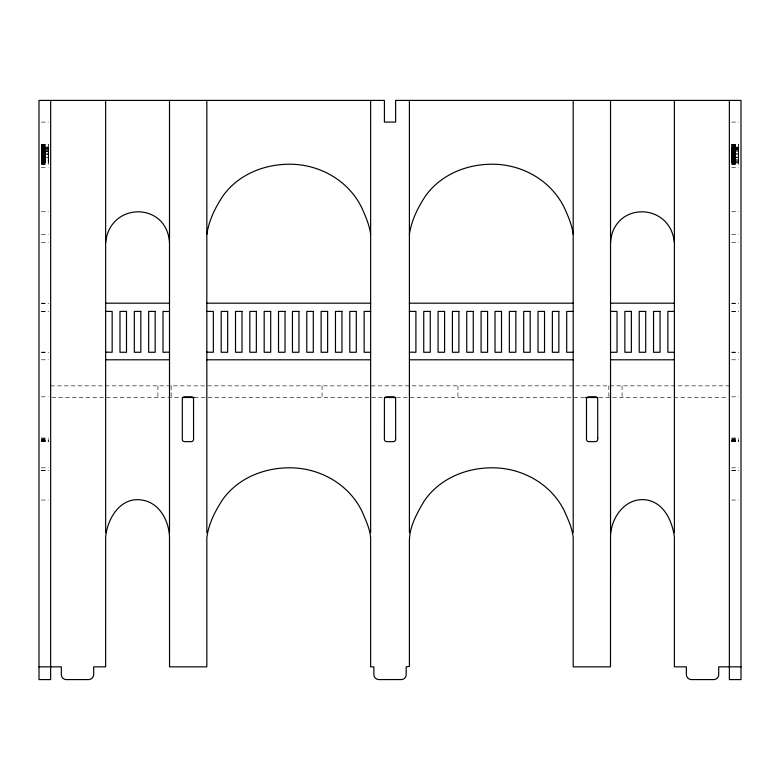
<?xml version="1.0" encoding="UTF-8"?>
<svg xmlns="http://www.w3.org/2000/svg" width="780" height="780" viewBox="0 0 780 780"><rect width="100%" height="100%" fill="white"/><g stroke="black" fill="none" stroke-linecap="round" stroke-linejoin="round"><path stroke-width="0.58" stroke-dasharray="3.9 2.92" d="M41.33 122.08L48.311 122.08M731.689 122.08L738.67 122.08M41.33 144.349L48.311 144.349M731.689 144.349L738.67 144.349M41.33 144.505L48.311 144.505M731.689 144.505L738.67 144.505M41.33 144.641L48.311 144.641M731.689 144.641L738.67 144.641M41.33 145.012L48.311 145.012M731.689 145.012L738.67 145.012M41.33 145.285L48.311 145.285M731.689 145.285L738.67 145.285M41.33 145.772L48.311 145.772M731.689 145.772L738.67 145.772M41.33 146.143L48.311 146.143M731.689 146.143L738.67 146.143M41.33 146.737L48.311 146.796M731.689 146.737L738.67 146.718M41.33 146.913L48.311 146.893M731.689 146.893L738.67 146.913M41.33 147.293L48.311 147.4M731.689 147.293L738.67 147.4M41.33 147.576L48.311 147.576L41.33 147.703M738.67 147.576L731.689 147.576L738.67 147.703M41.33 147.81L48.311 147.859M731.689 147.81L738.67 147.839M41.33 148.024L48.311 148.044M731.689 148.044L738.67 148.015M41.33 148.18L48.311 148.151M731.689 148.18L738.67 148.151M41.33 148.288L48.311 148.405L41.33 148.424M731.689 148.288L738.67 148.424L731.689 148.502M41.33 148.629L48.311 148.639M731.689 148.629L738.67 148.6M41.33 148.853L48.311 148.873L41.33 148.951M731.689 148.853L738.67 148.873L731.689 148.951M48.311 149.204L41.33 149.195L48.311 149.341M738.67 149.204L731.689 149.126L738.67 149.341M41.33 149.506L48.311 149.458M731.689 149.487L738.67 149.477L731.689 149.682M41.33 149.682L48.311 149.565M41.33 149.731L48.311 149.838M731.689 149.74L738.67 149.838M41.33 149.945L48.311 149.945M731.689 149.945L738.67 149.945M41.33 150.16L48.311 150.111M731.689 150.16L738.67 150.111M41.33 150.277L48.311 150.345M731.689 150.345L738.67 150.345M48.311 150.53L41.33 150.511L48.311 150.657M738.67 150.53L731.689 150.53L738.67 150.618M41.33 150.803L48.311 150.735M731.689 150.793L738.67 150.735M41.33 150.979L48.311 150.969M731.689 150.871L738.67 150.969M41.33 151.164L48.311 151.125M731.689 151.164L738.67 151.125M41.33 151.33L48.311 151.32L41.33 151.495M731.689 151.193L738.67 151.33L731.689 151.495M41.33 151.651L48.311 151.525M731.689 151.661L738.67 151.554M48.311 151.671L41.33 151.827L48.311 151.846M731.689 151.778L738.67 151.681M731.689 151.846L738.67 151.915M41.33 152.041L48.311 152.129M731.689 152.129L738.67 152.041M41.33 152.266L48.311 152.266M731.689 152.266L738.67 152.266M41.33 152.383L48.311 152.431M731.689 152.383L738.67 152.431M41.33 152.558L48.311 152.646M731.689 152.529L738.67 152.558M41.33 152.782L48.311 152.753M731.689 152.656L738.67 152.763M41.33 152.919L48.311 152.851M731.689 152.851L738.67 152.88M41.33 153.065L48.311 153.085M731.689 153.055L738.67 153.055M41.33 153.221L48.311 153.153M731.689 153.211L738.67 153.221M41.33 153.348L48.311 153.328M731.689 153.348L738.67 153.426M41.33 153.592L48.311 153.533M731.689 153.592L738.67 153.533M41.33 153.641L48.311 153.777L41.33 153.845M738.67 153.738L731.689 153.777L738.67 153.845M41.33 153.992L48.311 154.06M731.689 153.953L738.67 154.079M41.33 154.586L48.311 154.45M731.689 154.44L738.67 154.586M41.33 154.635L48.311 154.635M731.689 154.635L738.67 154.635M41.33 154.84L48.311 154.869M731.689 154.84L738.67 154.869M41.33 154.976L48.311 155.015M731.689 154.976L738.67 155.015M41.33 155.269L48.311 155.366M731.689 155.366L738.67 155.269M41.33 155.454L48.311 155.512M731.689 155.454L738.67 155.512M41.33 155.678L48.311 155.678M731.689 155.717L738.67 155.678M41.33 155.864L48.311 155.864M731.689 155.864L738.67 155.864M41.33 155.941L48.311 156.039M731.689 155.941L738.67 156.039M41.33 156.166L48.311 156.175M731.689 156.156L738.67 156.166M41.33 156.322L48.311 156.37M731.689 156.253L738.67 156.244M41.33 156.507L48.311 156.517M731.689 156.39L738.67 156.517M41.33 156.585L48.311 156.566M731.689 156.566L738.67 156.585M41.33 156.799L48.311 156.839M731.689 156.741L738.67 156.839M41.33 156.965L48.311 156.965M731.689 156.965L738.67 156.965M41.33 157.092L48.311 157.092M738.67 157.092L731.689 157.16L738.67 157.297M41.33 157.287L48.311 157.277M41.33 157.433L48.311 157.433M731.689 157.433L738.67 157.433M48.311 157.638L41.33 157.648L48.311 157.814M731.689 157.638L738.67 157.648L731.689 157.745M41.33 157.882L48.311 158.008M731.689 157.882L738.67 158.008M41.33 158.155L48.311 158.028M731.689 158.028L738.67 158.086M41.33 158.33L48.311 158.174M731.689 158.33L738.67 158.252M41.33 158.399L48.311 158.399M731.689 158.399L738.67 158.399M41.33 158.72L48.311 158.818M731.689 158.662L738.67 158.72M41.33 158.828L48.311 158.867M731.689 158.828L738.67 158.867M41.33 159.042L48.311 158.983M731.689 159.139L738.67 159.042M41.33 159.266L48.311 159.256M731.689 159.266L738.67 159.276M41.33 159.442L48.311 159.364M731.689 159.364L738.67 159.442M41.33 159.588L48.311 159.549M731.689 159.53L738.67 159.471M41.33 159.724L48.311 159.744M738.67 159.724L731.689 159.744L738.67 159.88M41.33 159.88L48.311 159.841M41.33 160.056L48.311 160.105M731.689 160.105L738.67 160.056M41.33 160.232L48.311 160.251M731.689 160.251L738.67 160.232M41.33 160.368L48.311 160.339M731.689 160.368L738.67 160.436M41.33 160.592L48.311 160.446M738.67 160.466L731.689 160.582L738.67 160.641M41.33 160.758L48.311 160.739M41.33 160.816L48.311 160.904M731.689 160.778L738.67 160.914M41.33 161.002L48.311 160.982M731.689 160.982L738.67 161.002M41.33 161.245L48.311 161.245M731.689 161.245L738.67 161.236M41.33 161.441L48.311 161.47M731.689 161.587L738.67 161.431M41.33 161.655L48.311 161.723M738.67 161.674L731.689 161.723L738.67 161.84M41.33 161.782L48.311 161.909M41.33 161.938L48.311 161.986M731.689 161.986L738.67 161.938M41.33 162.172L48.311 162.123M731.689 162.094L738.67 162.172L731.689 162.328M41.33 162.396L48.311 162.396M41.33 162.406L48.311 162.406M731.689 162.406L738.67 162.406M41.33 162.62L48.311 162.698M731.689 162.698L738.67 162.62M41.33 162.815L48.311 162.825M731.689 162.825L738.67 162.815M41.33 162.883L48.311 162.922M738.67 162.922L731.689 163.03L738.67 163.098M41.33 163.098L48.311 163.098M41.33 163.274L48.311 163.322M731.689 163.274L738.67 163.371M41.33 164.131L48.311 164.131M731.689 164.131L738.67 164.131M41.33 164.229L48.311 164.229M731.689 164.229L738.67 164.229M41.33 167.398L48.311 167.378M731.689 167.378L738.67 167.398M41.33 211.721L48.311 211.721M731.689 211.721L738.67 211.721M41.33 234.312L48.311 234.312M731.689 234.312L738.67 234.312M41.33 242.541L48.311 242.541M731.689 242.541L738.67 242.541M41.33 303.186L48.311 303.186M731.689 303.186L738.67 303.186M41.33 303.498L48.311 303.498M731.689 303.498L738.67 303.498M41.33 311.405L48.311 311.405M731.689 311.405L738.67 311.405M41.33 311.503L48.311 311.503M731.689 311.503L738.67 311.503M41.33 352.141L48.311 352.141M731.689 352.141L738.67 352.141M41.33 352.267L48.311 352.267M731.689 352.267L738.67 352.267M41.33 359.794L48.311 359.794M731.689 359.794L738.67 359.794M50.661 385.856L729.339 385.856M41.33 396.815L48.311 396.815M731.689 396.815L738.67 396.815M51.88 397.498L181.038 397.498M194.395 397.498L383.438 397.498M396.562 397.498L585.605 397.498M598.962 397.498L728.12 397.498M41.33 437.98L48.311 437.98M731.689 437.98L738.67 437.98M41.33 438.311L48.311 438.311M731.689 438.311L738.67 438.311M41.33 439.335L48.311 439.394M731.689 439.335L738.67 439.394M41.33 439.852L48.311 439.793M731.689 439.793L738.67 439.852M41.33 440.232L48.311 440.232M731.689 440.232L738.67 440.232M41.33 440.281L48.311 440.281M731.689 440.281L738.67 440.281M41.33 440.622L48.311 440.671M731.689 440.622L738.67 440.671M41.33 440.963L48.311 441.002M731.689 440.963L738.67 441.002M41.33 441.275L48.311 441.246M731.689 441.275L738.67 441.246M41.33 441.48L48.311 441.48M731.689 441.46L738.67 441.48M41.33 441.646L48.311 441.646M731.689 441.646L738.67 441.646M41.33 467.815L48.311 467.815M731.689 467.815L738.67 467.815M41.33 470.447L48.311 470.447M731.689 470.447L738.67 470.447M41.33 470.545L48.311 470.545M731.689 470.545L738.67 470.545M41.33 500.048L48.311 500.048M731.689 500.048L738.67 500.048M622.079 385.856L622.079 397.498M608.839 385.856L608.839 397.498M457.948 385.856L457.948 397.498M322.052 385.856L322.052 397.498M171.161 385.856L171.161 397.498M157.921 385.856L157.921 397.498M48.311 147.049L41.33 147.108L48.311 147.137M738.67 147.049L731.689 147.108L738.67 147.137M48.311 154.274L41.33 154.245L48.311 154.333M738.67 154.274L731.689 154.245L738.67 154.303"/><path stroke-width="1.17" d="M105.651 532.75L105.651 100.406M169.504 532.75L169.504 100.406M206.836 532.75L206.836 100.406M370.636 532.75L370.636 100.406M409.402 532.75L409.402 100.406M573.202 532.75L573.202 100.406M610.535 532.75L610.535 100.406M674.388 532.75L674.388 100.406M169.504 352.141L163.001 352.267L163.001 311.405L169.504 311.503M105.651 352.141L112.154 352.267L112.154 311.405L105.651 311.405M206.836 352.141L213.34 352.267L213.34 311.405L206.836 311.405M409.402 352.141L415.906 352.267L415.906 311.405L409.402 311.405M610.535 242.541C613.255 201.396 670.322 201.776 674.388 242.541M206.836 234.312C208.913 220.418 215.27 207.47 223.002 195.868C238.017 174.905 263.416 164.405 288.736 164.229C319.04 163.8 348.65 180.394 361.881 208.016C365.644 216.44 369.447 225.089 370.636 234.312M409.402 234.312C411.489 220.418 417.836 207.47 425.568 195.868C440.583 174.905 465.982 164.405 491.302 164.229C521.606 163.8 551.216 180.394 564.447 208.016C568.22 216.44 572.013 225.089 573.202 234.312M105.651 242.541C109.717 201.776 166.784 201.396 169.504 242.541M105.651 303.186L169.504 303.186M206.836 303.186L370.636 303.186M409.402 303.186L573.202 303.186M610.535 303.186L674.388 303.186M370.636 311.405L364.133 311.405L364.133 352.267L370.636 352.267M573.202 311.405L566.699 311.405L566.699 352.267L573.202 352.267M610.535 311.405L617.038 311.405L617.038 352.267L610.535 352.267M674.388 311.405L667.885 311.405L667.885 352.267L674.388 352.267M105.651 359.794L169.504 359.794M206.836 359.794L370.636 359.794M409.402 359.794L573.202 359.794M610.535 359.794L674.388 359.794M182.237 397.498L194.395 397.498M384.52 397.498L395.479 397.498M585.605 397.498L597.763 397.498M39 666.841L61.328 666.841L61.328 674.593A4.982 4.982 0 0 0 65.92 679.585L88.91 679.585A5.177 5.177 0 0 0 93.678 674.398L93.678 666.841L105.641 666.841L105.651 537.098C107.338 518.339 120.724 496.187 142.37 500.117C159.647 502.905 168.977 520.952 169.504 537.098L169.543 666.841L206.836 666.841L206.836 537.761C208.572 523.741 215.27 510.754 223.002 499.112C238.095 478.286 263.494 467.99 288.736 467.815C319.371 467.366 349.352 484.214 362.466 512.294C365.947 520.806 370.325 529.483 370.636 538.834L370.646 666.841L373.844 666.841L373.844 674.408A5.177 5.177 0 0 0 378.768 679.594L401.837 679.556A4.982 4.982 0 0 0 406.165 675.109L406.214 666.841L409.402 666.481L409.402 540.676C409.51 526.442 416.988 513.308 423.988 501.345C438.886 479.212 465.124 467.981 491.302 467.815C521.469 467.395 551.109 483.649 564.447 511.134C568.21 519.646 572.325 528.382 573.202 537.761L573.202 666.841L610.496 666.841L610.535 537.098C610.516 517.608 625.784 496.353 647.234 500.048C664.346 503.324 672.37 521.43 674.388 537.098L674.398 666.841L686.361 666.841L686.361 674.398A5.177 5.177 0 0 0 691.129 679.585L714.119 679.585A4.982 4.982 0 0 0 718.712 674.593L718.712 666.841L741 666.841M729.358 100.406L729.358 679.585L741 679.594L741 100.406L395.626 100.406L395.626 122.08L384.413 122.08L384.413 100.406L39 100.406L39 679.585L50.641 679.594L50.68 100.406M193.567 437.98L193.557 439.335A2.369 2.369 0 0 1 191.188 441.636L184.684 441.646A2.369 2.369 0 0 1 182.315 439.394L182.325 398.892A2.369 2.369 0 0 1 184.441 396.825L191.373 396.825A2.369 2.369 0 0 1 193.537 398.834L193.567 437.98M395.645 437.98L395.645 439.335A2.369 2.369 0 0 1 393.276 441.636L386.763 441.646A2.369 2.369 0 0 1 384.394 439.394L384.413 398.892A2.369 2.369 0 0 1 386.529 396.825L393.452 396.825A2.369 2.369 0 0 1 395.616 398.834L395.645 437.98M597.733 437.98L597.733 439.335A2.369 2.369 0 0 1 595.364 441.636L588.851 441.646A2.369 2.369 0 0 1 586.482 439.394L586.492 398.892A2.369 2.369 0 0 1 588.608 396.825L595.54 396.825A2.369 2.369 0 0 1 597.704 398.834L597.733 437.98M126.497 311.405L119.993 311.405L119.993 352.267L126.497 352.267L126.497 311.405M140.829 311.405L134.326 311.405L134.326 352.267L140.829 352.267L140.829 311.405M155.161 311.405L148.658 311.405L148.658 352.267L155.161 352.267L155.161 311.405M227.672 311.405L221.169 311.405L221.169 352.267L227.672 352.267L227.672 311.405M242.014 311.405L235.511 311.405L235.511 352.267L242.014 352.267L242.014 311.405M256.347 311.405L249.844 311.405L249.844 352.267L256.347 352.267L256.347 311.405M270.689 311.405L264.186 311.405L264.186 352.267L270.689 352.267L270.689 311.405M285.022 311.405L278.519 311.405L278.519 352.267L285.022 352.267L285.022 311.405M298.954 311.405L292.451 311.405L292.451 352.267L298.954 352.267L298.954 311.405M313.287 311.405L306.784 311.405L306.784 352.267L313.287 352.267L313.287 311.405M327.629 311.405L321.126 311.405L321.126 352.267L327.629 352.267L327.629 311.405M341.962 311.405L335.459 311.405L335.459 352.267L341.962 352.267L341.962 311.405M356.294 311.405L349.791 311.405L349.791 352.267L356.294 352.267L356.294 311.405M430.248 311.405L423.745 311.405L423.745 352.267L430.248 352.267L430.248 311.405M444.581 311.405L438.077 311.405L438.077 352.267L444.581 352.267L444.581 311.405M458.913 311.405L452.41 311.405L452.41 352.267L458.913 352.267L458.913 311.405M473.255 311.405L466.752 311.405L466.752 352.267L473.255 352.267L473.255 311.405M487.588 311.405L481.084 311.405L481.084 352.267L487.588 352.267L487.588 311.405M501.52 311.405L495.017 311.405L495.017 352.267L501.52 352.267L501.52 311.405M515.853 311.405L509.35 311.405L509.35 352.267L515.853 352.267L515.853 311.405M530.195 311.405L523.692 311.405L523.692 352.267L530.195 352.267L530.195 311.405M544.528 311.405L538.024 311.405L538.024 352.267L544.528 352.267L544.528 311.405M558.86 311.405L552.367 311.405L552.367 352.267L558.86 352.267L558.86 311.405M631.381 311.405L624.877 311.405L624.877 352.267L631.381 352.267L631.381 311.405M645.713 311.405L639.21 311.405L639.21 352.267L645.713 352.267L645.713 311.405M660.046 311.405L653.542 311.405L653.542 352.267L660.046 352.267L660.046 311.405"/></g></svg>
